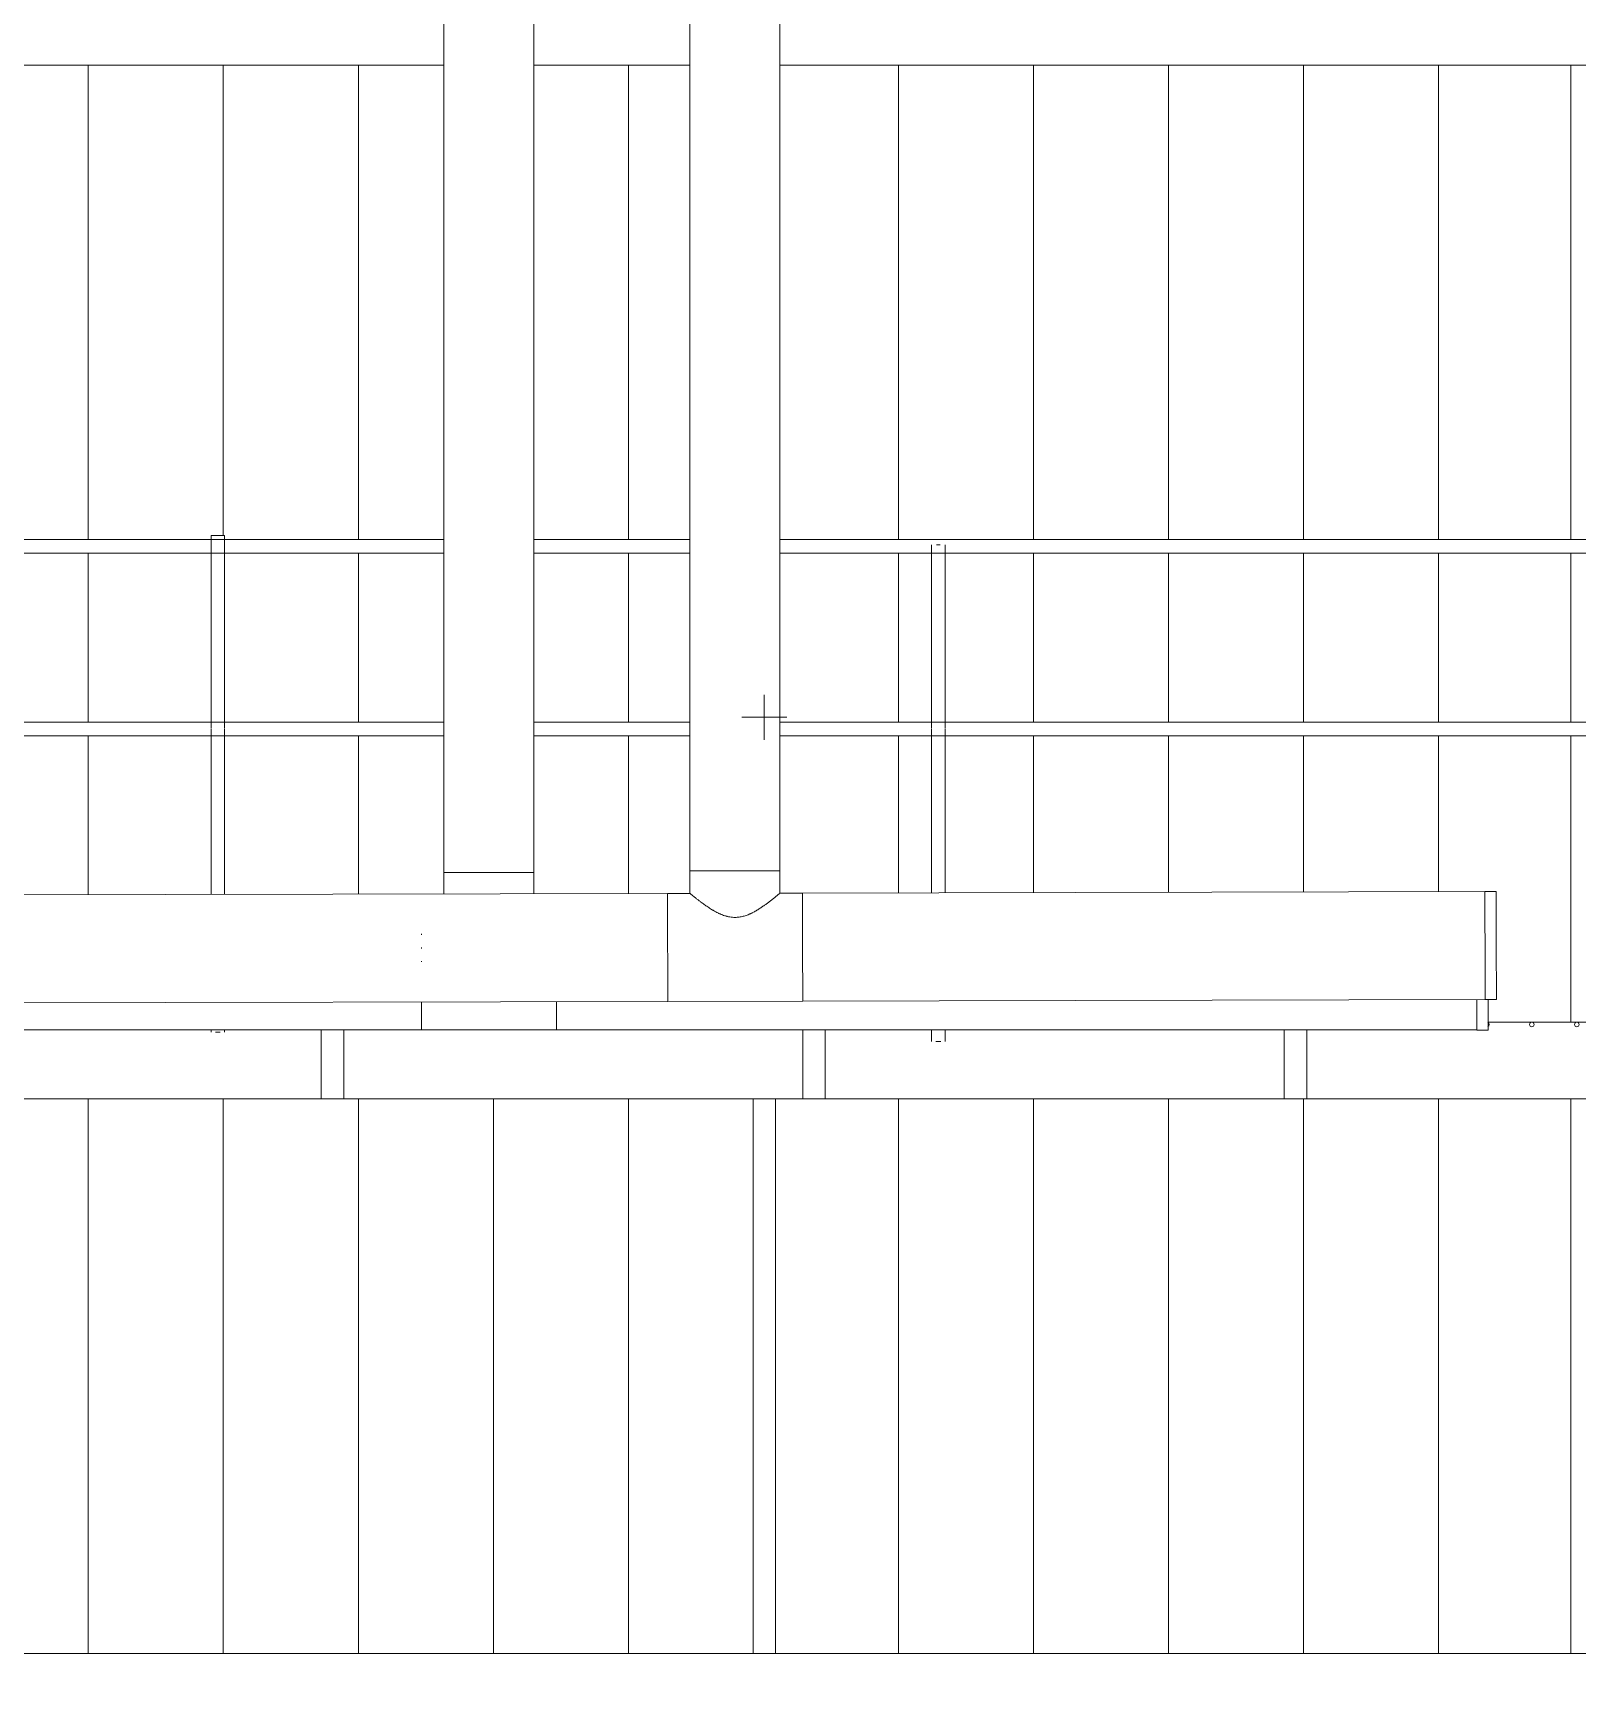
# Model space of a CAD drawing. Header units: centimetres. Extents: x -13467 to 3766, y -437 to 1921.
# Drawn here: x 1045.7 to 1388.8, y 667.7 to 1034.1 of the extents above; entities that cross this region are included whole.
import ezdxf

# ---------------------------------------------------------------- set-up
doc = ezdxf.new("R2010")
doc.units = ezdxf.units.CM
for name, color, linetype, lineweight in [('A-FLOR-HRAL', 7, 'Continuous', 9), ('A-GENM', 7, 'Continuous', 9), ('A-WALL-PATT', 7, 'Continuous', 35), ('E-CABL-TRAY', 7, 'Continuous', 9), ('I-WALL', 7, 'Continuous', 9), ('M-HVAC-DUCT', 7, 'Continuous', 9), ('P-PIPE', 7, 'Continuous', 9), ('P-PIPE-CNTR', 7, 'Continuous', 9)]:
    doc.layers.add(name, color=color, linetype=linetype, lineweight=lineweight)

# ---------------------------------------------------------------- blocks, each defined once
blk = doc.blocks.new('M_RVR_Grating - 1_12 x 1_00-V108-Sección 1-2')
at = {"layer": 'A-GENM', "color": 8, "true_color": 0x808080}
for p, q in [((1554.13, 812.47), (1554.13, 797.17)), ((1554.13, 812.47), (1554.13, 797.17)), ((1559.13, 812.47), (1559.13, 797.17)), ((1661.13, 812.48), (1661.13, 797.17)), ((1666.13, 797.17), (1666.13, 812.48)), ((1666.13, 812.48), (1666.13, 797.17)), ((1666.13, 797.17), (1554.13, 797.17)), ((1559.13, 797.17), (1554.13, 797.17)), ((1666.13, 797.17), (1661.13, 797.17))]:
    blk.add_line(p, q, dxfattribs=at)
blk = doc.blocks.new('M_RVR_Grating - 1_12 x 1_00-V109-Sección 1-2')
at = {"layer": 'A-GENM', "color": 8, "true_color": 0x808080}
for p, q in [((1661.13, 812.48), (1661.13, 797.17)), ((1661.13, 797.17), (1661.13, 812.48)), ((1666.13, 797.17), (1666.13, 812.48)), ((1768.13, 797.17), (1768.13, 812.47)), ((1773.13, 797.17), (1773.13, 812.47)), ((1773.13, 797.17), (1773.13, 812.47)), ((1773.13, 797.17), (1661.13, 797.17)), ((1666.13, 797.17), (1661.13, 797.17)), ((1773.13, 797.17), (1768.13, 797.17))]:
    blk.add_line(p, q, dxfattribs=at)
blk = doc.blocks.new('M_RVR_Grating - 1_12 x 1_00-V107-Sección 1-2')
at = {"layer": 'A-GENM', "color": 8, "true_color": 0x808080}
for p, q in [((56.13, 812.47), (56.13, 797.17)), ((56.13, 812.47), (56.13, 797.17)), ((61.13, 812.47), (61.13, 797.17)), ((163.13, 812.47), (163.13, 797.17)), ((168.13, 797.17), (168.13, 812.47)), ((168.13, 812.47), (168.13, 797.17)), ((168.13, 797.17), (56.13, 797.17)), ((61.13, 797.17), (56.13, 797.17)), ((168.13, 797.17), (163.13, 797.17))]:
    blk.add_line(p, q, dxfattribs=at)
blk = doc.blocks.new('M_RVR_Grating - 1_12 x 1_00-V110-Sección 1-2')
at = {"layer": 'A-GENM', "color": 8, "true_color": 0x808080}
for p, q in [((1920.42, 814.17), (1957.82, 814.17)), ((1958.85, 814.17), (1987.13, 814.17)), ((1982.13, 814.17), (1987.13, 814.17)), ((1982.13, 797.17), (1982.13, 814.17)), ((1987.13, 797.17), (1987.13, 814.17)), ((1987.13, 797.17), (1987.13, 814.17)), ((1875.13, 812.47), (1875.13, 797.17)), ((1875.13, 797.17), (1875.13, 812.47)), ((1880.13, 797.17), (1880.13, 812.47)), ((1987.13, 797.17), (1875.13, 797.17)), ((1880.13, 797.17), (1875.13, 797.17)), ((1987.13, 797.17), (1982.13, 797.17))]:
    blk.add_line(p, q, dxfattribs=at)
for centre, start, end in [((1920.13, 813.67), 0, 60), ((1920.13, 813.67), 300, 0), ((1930.13, 813.67), 0, 180), ((1930.13, 813.67), 180, 0), ((1940.13, 813.67), 0, 180), ((1940.13, 813.67), 180, 0), ((1950.13, 813.67), 0, 180), ((1950.13, 813.67), 180, 0), ((1960.13, 813.67), 0, 180), ((1960.13, 813.67), 180, 0), ((1970.13, 813.67), 0, 180), ((1970.13, 813.67), 180, 0), ((1980.13, 813.67), 0, 180), ((1980.13, 813.67), 180, 0)]:
    blk.add_arc(centre, 0.5, start, end, dxfattribs=at)
blk = doc.blocks.new('Railings 56 - Railings 41-1808293-Sección 1-2')
at = {"layer": 'A-FLOR-HRAL', "color": 8, "true_color": 0x808080}
for p, q in [((1688.38, 921.5), (1465.11, 921.5)), ((1636.66, 922.4), (1636.66, 879.46)), ((1639.66, 922.4), (1636.66, 922.4)), ((1639.66, 879.46), (1639.66, 922.4)), ((1743.05, 921.5), (1708.38, 921.5)), ((1975.16, 921.5), (1763.05, 921.5)), ((1796.75, 920.33), (1796.75, 879.46)), ((1798.64, 920.33), (1797.86, 920.33)), ((1799.75, 879.46), (1799.75, 920.33)), ((1465.11, 918.5), (1688.38, 918.5)), ((1708.38, 918.5), (1743.05, 918.5)), ((1763.05, 918.5), (1975.16, 918.5)), ((1688.38, 880.88), (1465.11, 880.88)), ((1743.05, 880.88), (1708.38, 880.88)), ((1975.16, 880.88), (1763.05, 880.88)), ((1465.11, 877.88), (1688.38, 877.88)), ((1636.66, 879.38), (1636.66, 842.59)), ((1639.66, 842.6), (1639.66, 879.38)), ((1708.38, 877.88), (1743.05, 877.88)), ((1763.05, 877.88), (1975.16, 877.88)), ((1796.75, 879.38), (1796.75, 842.95)), ((1799.75, 842.96), (1799.75, 879.38)), ((1636.66, 812.47), (1636.66, 811.95)), ((1637.64, 811.95), (1638.68, 811.95)), ((1639.66, 811.95), (1639.66, 812.49)), ((1796.75, 812.47), (1796.75, 809.88)), ((1797.73, 809.88), (1798.77, 809.88)), ((1799.75, 809.88), (1799.75, 812.47))]:
    blk.add_line(p, q, dxfattribs=at)
blk = doc.blocks.new('PQ_RVR_EST-01_ZZ_ZZ_MO_T_A_rvt-2-Sección 1-2')
at = {"layer": 'A-FLOR-HRAL', "lineweight": 25}
blk.add_blockref('Railings 56 - Railings 41-1808293-Sección 1-2', (0, 0), dxfattribs=at)
at = {"layer": 'A-GENM', "lineweight": 25}
for name, p in [('M_RVR_Grating - 1_12 x 1_00-V110-Sección 1-2', (0, 0)), ('M_RVR_Grating - 1_12 x 1_00-V108-Sección 1-2', (0, 0)), ('M_RVR_Grating - 1_12 x 1_00-V109-Sección 1-2', (0, 0)), ('M_RVR_Grating - 1_12 x 1_00-V107-Sección 1-2', (1712, 0))]:
    blk.add_blockref(name, p, dxfattribs=at)
blk = doc.blocks.new('M_Round Endcap - Standard-1465470-Sección 1-2')
at = {"layer": 'M-HVAC-DUCT', "color": 6, "true_color": 0xff00ff}
for p, q in [((1917.92, 819.18), (1917.92, 816.86)), ((1920.42, 812.43), (1920.42, 819.19)), ((1917.92, 816.83), (1917.92, 814.47)), ((1917.92, 814.44), (1917.92, 812.97)), ((1917.92, 812.95), (1917.92, 812.43)), ((1917.92, 812.43), (1920.42, 812.43))]:
    blk.add_line(p, q, dxfattribs=at)
blk = doc.blocks.new('M_Round Endcap - Standard-1596445-Sección 1-2')
at = {"layer": 'M-HVAC-DUCT', "color": 6, "true_color": 0xff00ff}
for p, q in [((1922.2, 843.25), (1919.7, 843.24)), ((1919.75, 819.24), (1922.25, 819.25))]:
    blk.add_line(p, q, dxfattribs=at)
for centre, start_param, end_param in [((1919.72, 831.24), 6.021384, 6.283183), ((1919.72, 831.24), 5.759584, 6.020386), ((1922.22, 831.25), 4.712387, 6.283183), ((1919.72, 831.24), 5.497785, 5.758957), ((1919.72, 831.24), 5.235985, 5.497304), ((1919.72, 831.24), 4.974186, 5.235572), ((1919.72, 831.24), 4.712387, 4.973801), ((1919.72, 831.24), 4.450587, 4.712002), ((1919.72, 831.24), 4.188788, 4.450174), ((1922.22, 831.25), 3.141593, 4.712387)]:
    blk.add_ellipse(centre, major_axis=(-0.03, 12), ratio=0.000999, start_param=start_param, end_param=end_param, dxfattribs=at)
blk = doc.blocks.new('M_Round Tee - Standard-V122-Sección 1-2')
at = {"layer": 'M-HVAC-DUCT', "color": 6, "true_color": 0xff00ff}
for p, q in [((1743.05, 847.83), (1743.06, 842.83)), ((1763.06, 842.88), (1763.05, 847.88)), ((1743.06, 842.83), (1738.06, 842.82)), ((1768.06, 842.89), (1763.06, 842.88)), ((1738.11, 818.82), (1768.11, 818.89))]:
    blk.add_line(p, q, dxfattribs=at)
for centre, major_axis, ratio, start_param, end_param in [((1753.05, 847.85), (10, 0.02), 0.000002, 3.142591, 4.712378), ((1753.05, 847.85), (10, 0.02), 0.000002, 4.713388, 4.974217), ((1753.05, 847.85), (10, 0.02), 0.000002, 4.975187, 5.236058), ((1753.05, 847.85), (10, 0.02), 0.000002, 5.236986, 5.497907), ((1753.05, 847.85), (10, 0.02), 0.000002, 5.498786, 5.759778), ((1753.05, 847.85), (10, 0.02), 0.000002, 5.760585, 6.021721), ((1753.05, 847.85), (10, 0.02), 0.000002, 6.022385, 6.283185), ((1738.09, 830.82), (-0.03, 12), 0.000999, 4.712387, 6.283183), ((1768.08, 830.89), (-0.03, 12), 0.000999, 4.712387, 6.283183), ((1738.09, 830.82), (-0.03, 12), 0.000999, 3.141593, 4.712387), ((1768.08, 830.89), (-0.03, 12), 0.000999, 3.141593, 4.712387)]:
    blk.add_ellipse(centre, major_axis=major_axis, ratio=ratio, start_param=start_param, end_param=end_param, dxfattribs=at)
for points, knots in [([(1743.06, 842.83), (1743.06, 842.83), (1743.15, 842.76), (1743.43, 842.53), (1743.72, 842.29), (1744.02, 842.05), (1744.29, 841.83), (1744.5, 841.67), (1744.73, 841.49), (1744.98, 841.3), (1745.24, 841.1), (1745.53, 840.88), (1745.86, 840.64), (1746.22, 840.37), (1746.61, 840.1), (1747.01, 839.83), (1747.43, 839.55), (1747.79, 839.32), (1748.09, 839.14), (1748.39, 838.97), (1748.77, 838.75), (1749.17, 838.53), (1749.5, 838.38), (1749.84, 838.23), (1750.27, 838.05), (1750.72, 837.88), (1751.08, 837.77), (1751.45, 837.68), (1752.1, 837.55), (1752.69, 837.5), (1753.08, 837.49)], [0, 0, 0, 0, 0.111111, 0.166667, 0.222222, 0.277778, 0.305556, 0.333333, 0.361111, 0.388889, 0.416667, 0.444444, 0.479167, 0.513889, 0.548611, 0.583333, 0.618056, 0.652778, 0.670139, 0.6875, 0.722222, 0.756944, 0.774306, 0.791667, 0.826389, 0.861111, 0.878472, 0.895833, 0.930556, 1, 1, 1, 1]), ([(1753.08, 837.49), (1753.39, 837.5), (1753.86, 837.54), (1754.47, 837.64), (1754.91, 837.74), (1755.35, 837.86), (1755.78, 838.02), (1756.13, 838.16), (1756.4, 838.28), (1756.6, 838.37), (1756.8, 838.47), (1757.06, 838.6), (1757.38, 838.77), (1757.75, 838.98), (1758.11, 839.19), (1758.46, 839.41), (1758.8, 839.63), (1759.13, 839.85), (1759.45, 840.07), (1759.76, 840.29), (1760.06, 840.51), (1760.35, 840.72), (1760.63, 840.93), (1760.9, 841.13), (1761.16, 841.33), (1761.4, 841.52), (1761.63, 841.7), (1761.84, 841.88), (1762.11, 842.09), (1762.41, 842.33), (1762.69, 842.57), (1762.97, 842.8), (1763.06, 842.87), (1763.06, 842.88)], [0, 0, 0, 0, 0.055556, 0.083333, 0.111111, 0.138889, 0.166667, 0.194444, 0.208333, 0.222222, 0.236111, 0.25, 0.277778, 0.305556, 0.333333, 0.361111, 0.388889, 0.416667, 0.444444, 0.472222, 0.5, 0.527778, 0.555556, 0.583333, 0.611111, 0.638889, 0.666667, 0.694444, 0.722222, 0.777778, 0.833333, 0.888889, 1, 1, 1, 1])]:
    blk.add_open_spline(points, degree=3, knots=knots, dxfattribs=at)
blk = doc.blocks.new('M_Round Tee - Standard-1646459-Sección 1-2')
at = {"layer": 'M-HVAC-DUCT', "color": 6, "true_color": 0xff00ff}
for p, q in [((1688.38, 847.47), (1688.38, 842.69)), ((1698.38, 847.47), (1688.38, 847.47)), ((1708.38, 847.47), (1698.38, 847.47)), ((1708.38, 842.74), (1708.38, 847.47)), ((1683.38, 833.83), (1683.38, 833.64)), ((1683.38, 830.8), (1683.38, 830.61)), ((1683.38, 827.8), (1683.38, 827.61)), ((1683.38, 818.64), (1683.38, 812.47)), ((1713.38, 812.47), (1713.38, 818.7)), ((1683.38, 812.47), (1713.38, 812.47))]:
    blk.add_line(p, q, dxfattribs=at)
blk = doc.blocks.new('PQ_RVR_MEP-01_ZZ_ZZ_MO_T_A_rvt-2-Sección 1-2')
at = {"layer": 'E-CABL-TRAY'}
blk.add_line((1990.91, 673.85), (-1689.32, 673.85), dxfattribs=at)
at = {"layer": 'M-HVAC-DUCT', "color": 6, "true_color": 0xff00ff}
for p, q in [((1688.38, 1127.47), (1688.38, 847.47)), ((1708.38, 847.47), (1708.38, 1127.47)), ((1743.05, 1121.85), (1743.05, 847.85)), ((1763.05, 847.85), (1763.05, 1121.85)), ((1688.38, 847.47), (1698.38, 847.47)), ((1698.38, 847.47), (1708.38, 847.47)), ((1743.05, 847.85), (1753.05, 847.85)), ((1753.05, 847.85), (1755.63, 847.85)), ((1755.64, 847.85), (1758.05, 847.85)), ((1758.05, 847.85), (1760.12, 847.85)), ((1760.12, 847.85), (1761.71, 847.85)), ((1761.71, 847.85), (1762.71, 847.85)), ((1763, 847.85), (1763.05, 847.85)), ((1738.06, 842.82), (777.71, 840.63)), ((1919.7, 843.24), (1768.06, 842.89)), ((1683.38, 833.64), (1683.38, 833.83)), ((1683.38, 830.61), (1683.38, 830.8)), ((1683.38, 827.61), (1683.38, 827.8)), ((777.77, 816.63), (1738.11, 818.82)), ((1683.38, 812.47), (1683.38, 818.64)), ((1713.38, 818.7), (1713.38, 812.47)), ((1768.11, 818.89), (1919.75, 819.24)), ((720.27, 812.47), (1683.38, 812.47)), ((1713.38, 812.47), (1917.92, 812.47))]:
    blk.add_line(p, q, dxfattribs=at)
for centre, start_param, end_param in [((1738.09, 830.82), 4.712387, 6.283183), ((1768.08, 830.89), 4.712387, 6.283183), ((1919.72, 831.24), 5.498412, 5.759584), ((1919.72, 831.24), 5.236467, 5.497785), ((1919.72, 831.24), 4.974599, 5.235985), ((1919.72, 831.24), 4.712772, 4.974186), ((1738.09, 830.82), 3.141593, 4.712387), ((1768.08, 830.89), 3.141593, 4.712387), ((1919.72, 831.24), 3.141593, 4.712387)]:
    blk.add_ellipse(centre, major_axis=(-0.03, 12), ratio=0.000999, start_param=start_param, end_param=end_param, dxfattribs=at)
at = {"layer": 'P-PIPE', "color": 6, "true_color": 0xff00ff}
for p, q in [((1757.07, 797.17), (1757.07, 673.85)), ((1762.07, 673.85), (1762.07, 797.17))]:
    blk.add_line(p, q, dxfattribs=at)
at = {"layer": 'P-PIPE-CNTR', "color": 6, "true_color": 0xff00ff}
for p, q in [((1759.57, 876.98), (1759.57, 886.98)), ((1754.57, 881.98), (1764.57, 881.98))]:
    blk.add_line(p, q, dxfattribs=at)
at = {"layer": 'M-HVAC-DUCT', "lineweight": 9}
for name in ['M_Round Tee - Standard-1646459-Sección 1-2', 'M_Round Tee - Standard-V122-Sección 1-2', 'M_Round Endcap - Standard-1596445-Sección 1-2', 'M_Round Endcap - Standard-1465470-Sección 1-2']:
    blk.add_blockref(name, (0, 0), dxfattribs=at)

msp = doc.modelspace()

# ---------------------------------------------------------------- hatches: boundary and pattern name
at = {"layer": 'A-WALL-PATT', "lineweight": 9, "true_color": 0x808080}
h = msp.add_hatch(dxfattribs=at)
h.set_pattern_fill('FP_3', color=8, style=0, pattern_type=2)
h.set_pattern_definition([(90, (-5602, 712), (-30, 2e-15), [])])
h.paths.add_polyline_path([(405.347, 134), (906.79, 134), (906.79, 387.85), (904.264, 400.48), (894.97, 400.589), (894.97, 408.98), (899.451, 408.98), (899.451, 409.306), (900.49, 409.306), (900.49, 408.98), (1347.851, 408.98), (1347.851, 409.306), (1348.89, 409.306), (1348.89, 408.98), (1353.37, 408.895), (1353.37, 400.48), (1133.316, 400.48), (1130.79, 387.35), (1130.79, 134), (1387.475, 134), (1387.475, 602.26), (1214.349, 602.236), (1214.349, 602.085), (1213.989, 602.011), (1213.989, 601.64), (1212.929, 601.64), (1212.929, 602.085), (1211.069, 602.085), (1210.544, 602.26), (858.052, 602.236), (858.052, 602.085), (857.692, 602.011), (857.692, 601.64), (856.632, 601.64), (856.632, 602.085), (854.772, 602.085), (854.272, 602.26), (405.347, 602.26), (405.347, 153.55)])
h.paths.add_polyline_path([(834.896, 246.5), (824.896, 246.5), (824.896, 261.5), (834.896, 261.5)])
h.paths.add_polyline_path([(867.787, 249), (867.787, 259), (882.787, 259), (882.787, 249)])
h.paths.add_polyline_path([(734.237, 357.006), (732.167, 357.279), (730.237, 358.078), (728.58, 359.349), (727.309, 361.006), (726.51, 362.935), (726.237, 365.006), (726.51, 367.076), (727.309, 369.006), (728.58, 370.663), (730.237, 371.934), (732.167, 372.733), (734.237, 373.006), (736.308, 372.733), (738.237, 371.934), (739.894, 370.663), (741.166, 369.006), (741.965, 367.076), (742.237, 365.006), (741.965, 362.935), (741.166, 361.006), (739.894, 359.349), (738.237, 358.078), (736.308, 357.279)])
h.paths.add_polyline_path([(1174.574, 416.5), (1164.574, 416.5), (1164.574, 431.5), (1174.574, 431.5)])
h.paths.add_polyline_path([(908.799, 424), (903.985, 424), (903.985, 464), (1113.985, 464), (1113.985, 424), (936.24, 424)])
h.paths.add_polyline_path([(795.079, 541.793), (789.211, 541.793), (789.211, 556.793), (799.211, 556.793), (799.211, 541.793)])
h.paths.add_polyline_path([(1210.377, 606.924), (1210.569, 607.021), (1210.46, 607.007), (1210.378, 606.925)])
h.paths.add_polyline_path([(854.08, 606.924), (854.272, 607.021), (854.163, 607.007), (854.08, 606.924)])
h.paths.add_polyline_path([(1095.388, 607.26), (1205.623, 607.35), (1205.538, 607.616), (1205.538, 609.476), (1205.093, 609.476), (1205.093, 610.536), (1205.538, 610.536), (1205.593, 610.896), (1205.713, 610.896), (1205.682, 613.38), (1205.593, 613.38), (1205.682, 616.48), (1205.713, 616.48), (1205.682, 620.102), (1205.593, 620.102), (1205.682, 623.202), (1205.713, 623.202), (1205.682, 626.523), (1205.593, 627.202), (1205.713, 628.512), (1205.713, 658.849), (854.416, 658.849), (854.447, 627.88), (854.536, 627.202), (854.416, 625.402), (854.447, 623.202), (854.536, 623.202), (854.447, 620.102), (854.416, 620.102), (854.447, 616.48), (854.536, 616.48), (854.447, 613.38), (854.416, 613.38), (854.447, 610.896), (854.591, 610.896), (854.688, 610.536), (855.036, 610.536), (855.036, 609.476), (854.591, 609.38), (854.591, 607.372), (854.772, 607.435), (856.632, 607.51), (856.632, 607.88), (857.692, 607.88), (857.692, 607.435), (858.052, 607.435), (858.052, 607.26), (1075.068, 607.26)])
h.paths.add_polyline_path([(1322.232, 607.26), (1387.475, 607.26), (1387.475, 658.849), (1210.713, 658.849), (1210.744, 627.88), (1210.833, 627.202), (1210.713, 625.402), (1210.744, 623.202), (1210.833, 623.202), (1210.744, 620.102), (1210.713, 620.102), (1210.744, 616.48), (1210.833, 616.48), (1210.744, 613.38), (1210.713, 613.38), (1210.744, 610.896), (1210.888, 610.896), (1210.985, 610.536), (1211.333, 610.536), (1211.333, 609.476), (1210.888, 609.38), (1210.888, 607.372), (1211.333, 607.435), (1212.929, 607.51), (1212.929, 607.88), (1213.989, 607.88), (1213.989, 607.435), (1214.349, 607.435), (1214.349, 607.26), (1270.553, 607.26)])
h.paths.add_polyline_path([(831.281, 607.26), (849.355, 607.26), (849.241, 607.616), (849.241, 609.476), (848.796, 609.476), (848.796, 610.536), (849.241, 610.536), (849.241, 610.896), (849.416, 610.896), (849.385, 613.38), (849.296, 613.38), (849.385, 616.48), (849.416, 616.48), (849.385, 620.102), (849.296, 620.102), (849.385, 623.202), (849.416, 623.202), (849.385, 626.523), (849.296, 627.202), (849.416, 628.969), (849.416, 658.849), (405.347, 658.849), (405.347, 607.26), (805.441, 607.26)])
h.paths.add_polyline_path([(1012.157, 673.849), (1205.713, 673.849), (1205.713, 797.171), (854.416, 797.171), (854.416, 673.849), (908.799, 673.849)])
h.paths.add_polyline_path([(1210.713, 673.849), (1387.475, 673.849), (1387.475, 797.171), (1210.713, 797.171), (1210.713, 711.944)])
h.paths.add_polyline_path([(702.083, 673.849), (849.416, 673.849), (849.416, 797.171), (405.347, 797.171), (405.347, 673.849), (689.008, 673.849)])
h.paths.add_polyline_path([(1373.911, 814.171), (1387.475, 814.171), (1387.475, 877.88), (1248.398, 877.88), (1248.398, 842.961), (1370.844, 843.246), (1370.892, 827.385), (1370.899, 819.246), (1369.07, 819.235), (1369.07, 814.171), (1369.262, 814.171)])
h.paths.add_polyline_path([(717.246, 842.467), (717.246, 877.88), (560.159, 877.88), (560.159, 842.467), (715.003, 842.467)])
h.paths.add_polyline_path([(873.611, 842.467), (873.611, 877.88), (854.536, 877.88), (854.447, 874.877), (854.416, 874.877), (854.416, 842.467), (870.04, 842.467)])
h.paths.add_polyline_path([(876.611, 842.467), (928.947, 842.467), (928.947, 877.88), (913.431, 877.931), (910.818, 878.345), (909.236, 879.103), (907.801, 880.009), (906.774, 881.034), (905.92, 882.067), (904.708, 884.486), (904.453, 885.904), (904.254, 887.38), (904.306, 912.326), (904.719, 914.935), (905.477, 916.518), (906.383, 917.952), (907.408, 918.979), (908.441, 919.833), (910.928, 921.062), (912.278, 921.3), (913.754, 921.499), (928.947, 921.499), (928.998, 921.987), (931.947, 921.987), (931.947, 921.499), (1085.311, 921.499), (1085.362, 922.401), (1088.311, 922.401), (1088.311, 921.499), (1137.025, 921.499), (1137.025, 1027), (405.347, 1027), (405.347, 921.499), (717.246, 921.499), (717.298, 922.401), (720.246, 922.401), (720.246, 921.499), (873.611, 921.499), (873.662, 921.987), (876.611, 921.987), (876.611, 921.499), (892.127, 921.448), (894.852, 920.988), (896.337, 920.267), (897.577, 919.496), (899.596, 917.391), (900.839, 914.935), (901.116, 913.363), (901.304, 911.999), (901.252, 887.053), (900.792, 884.331), (900.072, 882.846), (899.134, 881.441), (897.196, 879.588), (894.739, 878.345), (893.279, 878.079), (891.804, 877.88), (876.611, 877.88), (876.611, 842.82)])
h.paths.add_polyline_path([(547.046, 842.467), (557.159, 842.467), (557.159, 877.88), (405.347, 877.88), (405.347, 842.467), (521.206, 842.467)])
h.paths.add_polyline_path([(720.246, 842.467), (849.416, 842.467), (849.385, 874.877), (849.296, 874.877), (849.296, 877.88), (720.246, 877.88), (720.246, 842.82)])
h.paths.add_polyline_path([(1031.941, 842.467), (1085.311, 842.589), (1085.311, 877.88), (931.947, 877.88), (931.947, 842.467), (1012.157, 842.467)])
h.paths.add_polyline_path([(1088.311, 842.596), (1137.025, 842.82), (1137.025, 877.88), (1088.311, 877.88), (1088.311, 842.82)])
h.paths.add_polyline_path([(1157.025, 842.753), (1191.706, 842.832), (1191.696, 847.832), (1191.694, 847.855), (1191.694, 877.88), (1157.025, 877.88), (1157.025, 842.82)])
h.paths.add_polyline_path([(1211.705, 842.877), (1245.398, 842.954), (1245.398, 877.88), (1211.694, 877.88), (1211.705, 842.889)])
h.paths.add_polyline_path([(847.8, 880.88), (849.424, 880.959), (849.501, 882.935), (849.879, 883.59), (850.27, 883.988), (850.958, 884.392), (851.238, 884.508), (851.916, 884.597), (852.874, 884.392), (853.528, 884.014), (854.02, 883.502), (854.331, 882.935), (854.447, 882.656), (854.536, 881.977), (854.416, 880.88), (873.611, 880.88), (873.611, 918.499), (720.246, 918.499), (720.246, 880.88), (844.201, 880.88)])
h.paths.add_polyline_path([(1211.694, 880.88), (1245.398, 880.88), (1245.398, 918.499), (1211.694, 918.499), (1211.694, 886.442)])
h.paths.add_polyline_path([(1191.694, 880.88), (1191.694, 918.499), (1157.025, 918.499), (1157.025, 880.88), (1167.195, 880.88)])
h.paths.add_polyline_path([(1012.157, 880.88), (1085.311, 880.88), (1085.311, 918.499), (931.947, 918.499), (931.947, 880.88), (960.478, 880.88)])
h.paths.add_polyline_path([(1088.311, 880.88), (1137.025, 880.88), (1137.025, 918.499), (1088.311, 918.499), (1088.311, 893.422)])
h.paths.add_polyline_path([(1373.911, 880.88), (1387.475, 880.88), (1387.475, 918.499), (1248.398, 918.499), (1248.398, 880.88), (1334.299, 880.88)])
h.paths.add_polyline_path([(876.611, 880.88), (892.112, 880.941), (894.478, 881.499), (896.512, 882.952), (897.822, 884.956), (898.304, 887.38), (898.242, 912.308), (897.684, 914.674), (896.235, 916.706), (894.228, 918.017), (891.804, 918.499), (876.611, 918.499), (876.611, 893.422)])
h.paths.add_polyline_path([(598.725, 880.88), (717.246, 880.88), (717.246, 918.499), (560.159, 918.499), (560.159, 880.88), (572.886, 880.88)])
h.paths.add_polyline_path([(557.159, 880.88), (557.159, 918.499), (405.347, 918.499), (405.347, 880.88), (547.046, 880.88)])
h.paths.add_polyline_path([(913.754, 880.88), (928.947, 880.88), (928.947, 918.499), (913.71, 918.49), (911.157, 917.931), (909.01, 916.374), (907.714, 914.312), (907.254, 911.999), (907.263, 887.336), (907.822, 884.783), (909.379, 882.636), (911.441, 881.34), (913.709, 880.889)])
h.paths.add_polyline_path([(894.514, 881.501), (895.09, 881.824), (894.874, 881.706)])
h.paths.add_polyline_path([(897.682, 914.71), (897.359, 915.285), (897.478, 915.069)])
h.paths.add_polyline_path([(1270.553, 921.499), (1387.475, 921.499), (1387.475, 1027), (1211.694, 1027), (1211.694, 921.499), (1244.713, 921.499)])
h.paths.add_polyline_path([(1167.195, 921.499), (1191.694, 921.499), (1191.694, 1027), (1157.025, 1027), (1157.025, 921.499)])

# ---------------------------------------------------------------- linework, layer by layer
at = {"layer": 'I-WALL'}
for p, q in [((1137.025, 1027), (221.35, 1027)), ((1191.694, 1027), (1157.025, 1027)), ((1480.385, 1027), (1211.694, 1027)), ((1387.475, 921.499), (1387.475, 1027)), ((1387.475, 880.88), (1387.475, 918.503)), ((1387.475, 814.171), (1387.475, 877.884)), ((1387.475, 673.849), (1387.475, 797.171))]:
    msp.add_line(p, q, dxfattribs=at)

# ---------------------------------------------------------------- block references
at = {"lineweight": 5}
for name in ['PQ_RVR_EST-01_ZZ_ZZ_MO_T_A_rvt-2-Sección 1-2', 'PQ_RVR_MEP-01_ZZ_ZZ_MO_T_A_rvt-2-Sección 1-2']:
    msp.add_blockref(name, (-551.352, 0), dxfattribs=at)

doc.saveas('drawing.dxf')
